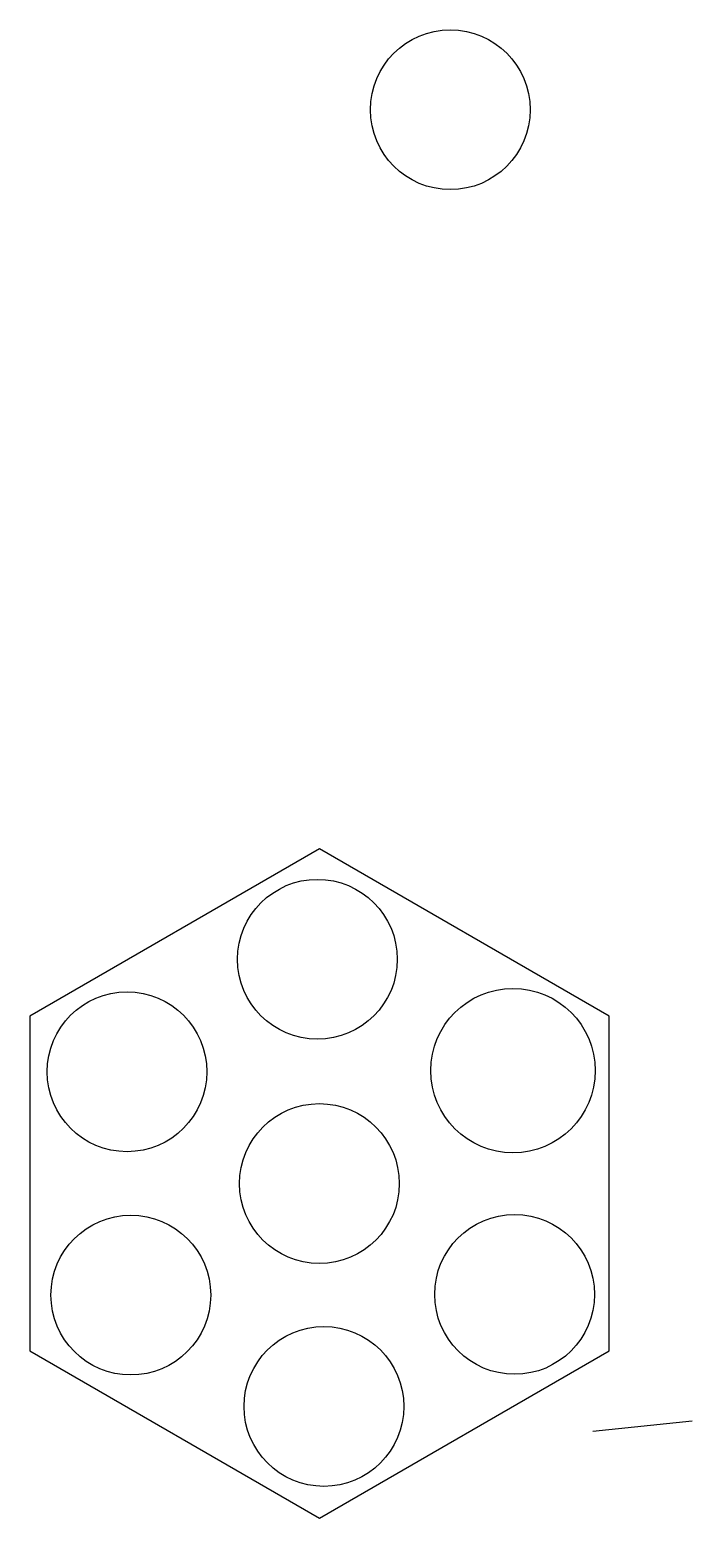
# Model space of a CAD drawing. Header units: millimetres. Extents: x 179 to 842, y -1010 to 480.
import ezdxf

# ---------------------------------------------------------------- set-up
doc = ezdxf.new("R2010")
doc.units = ezdxf.units.MM
doc.layers.get('0').update_dxf_attribs({"lineweight": 25, "true_color": 0x000000})
doc.layers.add('annotations', color=1, linetype='Continuous', lineweight=25, true_color=0xff0000)

msp = doc.modelspace()

# ---------------------------------------------------------------- linework, layer by layer
msp.add_circle((600, 400), 80)
at = {"layer": 'annotations'}
for p, q in [((468.9, -339.9), (178.8, -507.4)), ((759, -507.4), (468.9, -339.9)), ((178.8, -507.4), (178.8, -842.4)), ((759, -842.4), (759, -507.4)), ((178.8, -842.4), (468.9, -1009.9)), ((468.9, -1009.9), (759, -842.4)), ((742.9, -922.9), (842.4, -912.5))]:
    msp.add_line(p, q, dxfattribs=at)
for centre, radius in [((466.9, -450.4), 80), ((276.2, -563), 80), ((662.8, -561.8), 82.3), ((468.9, -674.9), 80), ((280, -786.5), 80), ((664.4, -785.8), 80), ((473.4, -898), 80)]:
    msp.add_circle(centre, radius, dxfattribs=at)

doc.saveas('drawing.dxf')
